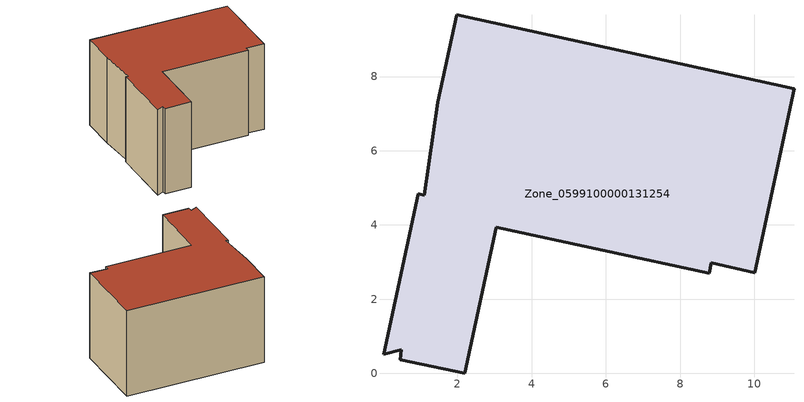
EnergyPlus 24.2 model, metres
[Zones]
Zone_0599100000131254
 floor ground (C_G): 0.01,0.52 0.94,4.84 1.1,4.8 1.47,7.31 1.98,9.67 11.07,7.67 10.01,2.71 8.85,2.98 8.78,2.7 3.05,3.94 2.2,0 0.46,0.37 0.49,0.63 z0
 wall outside (C_F): 11.07,7.67 1.98,9.67 1.47,7.31 1.1,4.8 0.94,4.84 0.01,0.52 0.49,0.63 0.46,0.37 2.2,0 3.05,3.94 8.78,2.7 8.85,2.98 10.01,2.71 11.07,7.67 z0:6.03
 roof outside (C_R): 0.94,4.84 0.01,0.52 0.49,0.63 0.46,0.37 2.2,0 3.05,3.94 8.78,2.7 8.85,2.98 10.01,2.71 11.07,7.67 1.98,9.67 1.47,7.31 1.1,4.8 z6.03
[BUILDING]
Pand.0599100000131254: North Axis=0; Terrain=City; Loads Convergence Tolerance Value=0.04; Temperature Convergence Tolerance Value=0.4; Solar Distribution=FullExterior; Maximum Number of Warmup Days=25; Minimum Number of Warmup Days=1
[Site:Location]
Rotterdam.The.Hague.AP_ZH_NLD Design_Conditions: Latitude=51.96; Longitude=4.45; Time Zone=1; Elevation=-4.5
[SITE:GROUNDTEMPERATURE:BUILDINGSURFACE]
18, 18, 18, 18, 18, 18, 18, 18, 18, 18, 18, 18
[MATERIAL] Thermal Absorptance=0.9; Solar Absorptance=0.7; Visible Absorptance=0.7
Name | Roughness | Thickness | Conductivity | Density | Specific Heat
G.TC.1975-1991 | MediumSmooth | 0.15 | 0.288461 | 540 | 1210
F.TC.1975-1991 | Rough | 0.3 | 0.230769 | 1920 | 840
R.TC.1975-1991 | MediumRough | 0.2 | 0.153846 | 1500 | 1000
[CONSTRUCTION]
C_G: G.TC.1975-1991
C_F: F.TC.1975-1991
C_R: R.TC.1975-1991
[ZONE]
Zone_0599100000131254: Type=1; Multiplier=1; Ceiling Height=Autocalculate; Volume=Autocalculate; Floor Area=autocalculate; Part of Total Floor Area=Yes
[ZONEINFILTRATION:DESIGNFLOWRATE]
Infil_Zone_0599100000131254: Zone or ZoneList or Space or SpaceList=Zone_0599100000131254; Schedule=AlwaysOn; Design Flow Rate Calculation Method=Flow/Area; Flow Rate per Floor Area=0.003; Constant Term Coefficient=1; Temperature Term Coefficient=0; Velocity Term Coefficient=0; Velocity Squared Term Coefficient=0
[HVACTEMPLATE:ZONE:IDEALLOADSAIRSYSTEM]
Zone_0599100000131254: Maximum Heating Supply Air Temperature=50; Minimum Cooling Supply Air Temperature=13; Maximum Heating Supply Air Humidity Ratio=0.0156; Minimum Cooling Supply Air Humidity Ratio=0.0077; Heating Limit=NoLimit; Cooling Limit=NoLimit; Dehumidification Control Type=ConstantSensibleHeatRatio; Cooling Sensible Heat Ratio=0.7; Dehumidification Setpoint=60; Humidification Control Type=None; Humidification Setpoint=30; Outdoor Air Method=None; Outdoor Air Flow Rate per Person=0.00944; Outdoor Air Flow Rate per Zone Floor Area=0; Outdoor Air Flow Rate per Zone=0; Demand Controlled Ventilation Type=None; Outdoor Air Economizer Type=NoEconomizer; Heat Recovery Type=None; Sensible Heat Recovery Effectiveness=0.7; Latent Heat Recovery Effectiveness=0.65
[ZONECONTROL:THERMOSTAT]
ThermostatControl_Zone_0599100000131254: Zone or ZoneList=Zone_0599100000131254; Control Type Schedule=DualSetpointControlType; Control 1=Thermostat_Zone_0599100000131254; Temperature Difference Between Cutout And Setpoint=0
[THERMOSTATSETPOINT:DUALSETPOINT]
Thermostat_Zone_0599100000131254: Heating Setpoint Temperature Schedule=HeatingSetpoint_Zone_0599100000131254; Cooling Setpoint Temperature Schedule=CoolingSetpoint_Zone_0599100000131254
[SCHEDULE:COMPACT]
HeatingSetpoint_Zone_0599100000131254: Through: 12/31, For: AllDays, Until: 24:00, 21
CoolingSetpoint_Zone_0599100000131254: Through: 12/31, For: AllDays, Until: 24:00, 24
DualSetpointControlType: Through: 12/31, For: AllDays, Until: 24:00, 4
AlwaysOn: Through: 12/31, For: AllDays, Until: 24:00, 1
